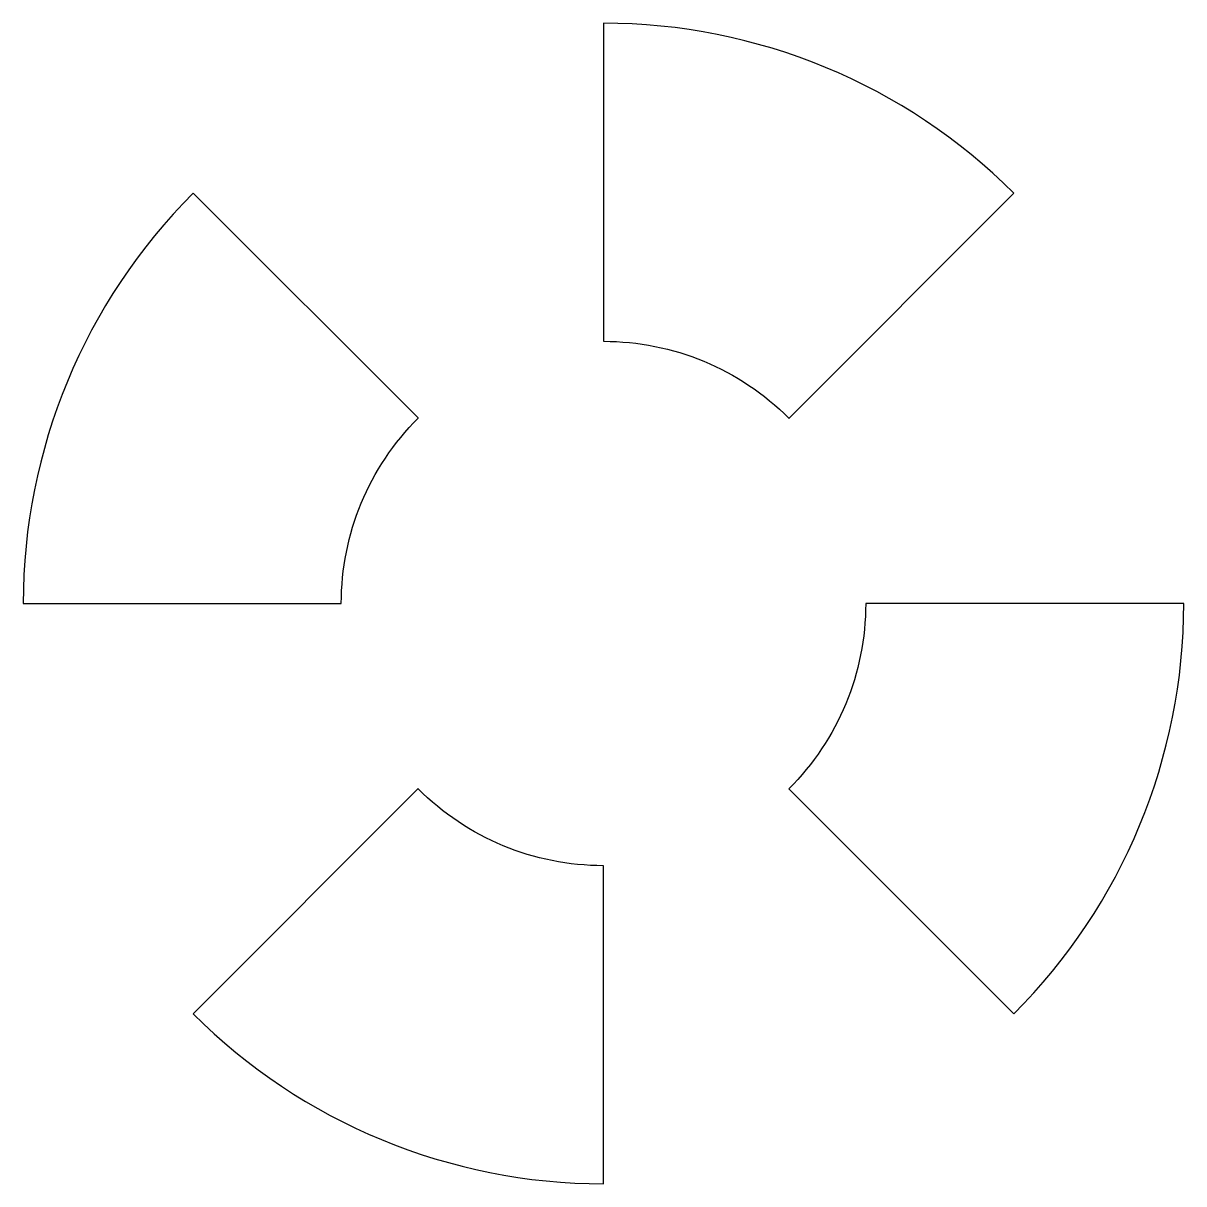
# Model space of a CAD drawing. Extents: x 89.63 to 95.1, y 160 to 165.47.
import ezdxf

# ---------------------------------------------------------------- set-up
doc = ezdxf.new("R2010")
doc.units = 0
doc.layers.add('Layer_1', color=7, linetype='CONTINUOUS')

msp = doc.modelspace()

# ---------------------------------------------------------------- linework, layer by layer
at = {"layer": 'Layer_1', "color": 7}
for points in [[(92.364334, 165.47469), (92.364334, 163.97452)], [(91.489983, 163.6128), (90.429063, 164.6732)], [(89.627563, 162.73792), (91.127733, 162.73792)], [(95.101105, 162.73792), (93.600939, 162.73792)], [(91.489444, 161.86357), (90.429044, 160.80265)], [(93.238684, 161.86304), (94.299603, 160.80264)], [(92.364334, 160.00114), (92.364334, 161.50131)]]:
    msp.add_lwpolyline(points, dxfattribs=at)
for points in [[(94.299614, 164.67319), (93.786334, 165.186426), (93.09019, 165.474736), (92.364334, 165.47469)], [(90.429063, 164.6732), (89.915827, 164.15992), (89.627517, 163.463776), (89.627563, 162.73792)], [(93.239214, 163.61227), (93.239214, 163.61227), (94.299614, 164.67319), (94.299614, 164.67319)], [(92.364334, 163.97452), (92.692292, 163.974476), (93.006805, 163.844174), (93.238704, 163.61227)], [(91.127733, 162.73792), (91.127777, 163.065878), (91.258079, 163.380391), (91.489983, 163.61229)], [(91.489983, 163.61229), (91.489983, 163.61246), (91.489983, 163.61263), (91.489983, 163.6128)], [(93.238704, 163.61227), (93.238874, 163.61227), (93.239044, 163.61227), (93.239214, 163.61227)], [(93.600939, 162.73792), (93.600893, 162.409961), (93.470589, 162.095448), (93.238684, 161.86355)], [(94.299603, 160.80264), (94.81284, 161.315919), (95.10115, 162.012063), (95.101105, 162.73792)], [(91.489964, 161.86357), (91.489791, 161.86357), (91.489617, 161.86357), (91.489444, 161.86357)], [(92.364334, 161.50131), (92.036374, 161.501357), (91.721862, 161.631663), (91.489964, 161.86357)], [(93.238684, 161.86355), (93.238684, 161.86338), (93.238684, 161.86321), (93.238684, 161.86304)], [(90.429044, 160.80265), (90.942325, 160.289407), (91.638473, 160.001094), (92.364334, 160.00114)]]:
    msp.add_open_spline(points, degree=3, dxfattribs=at)

doc.saveas('drawing.dxf')
